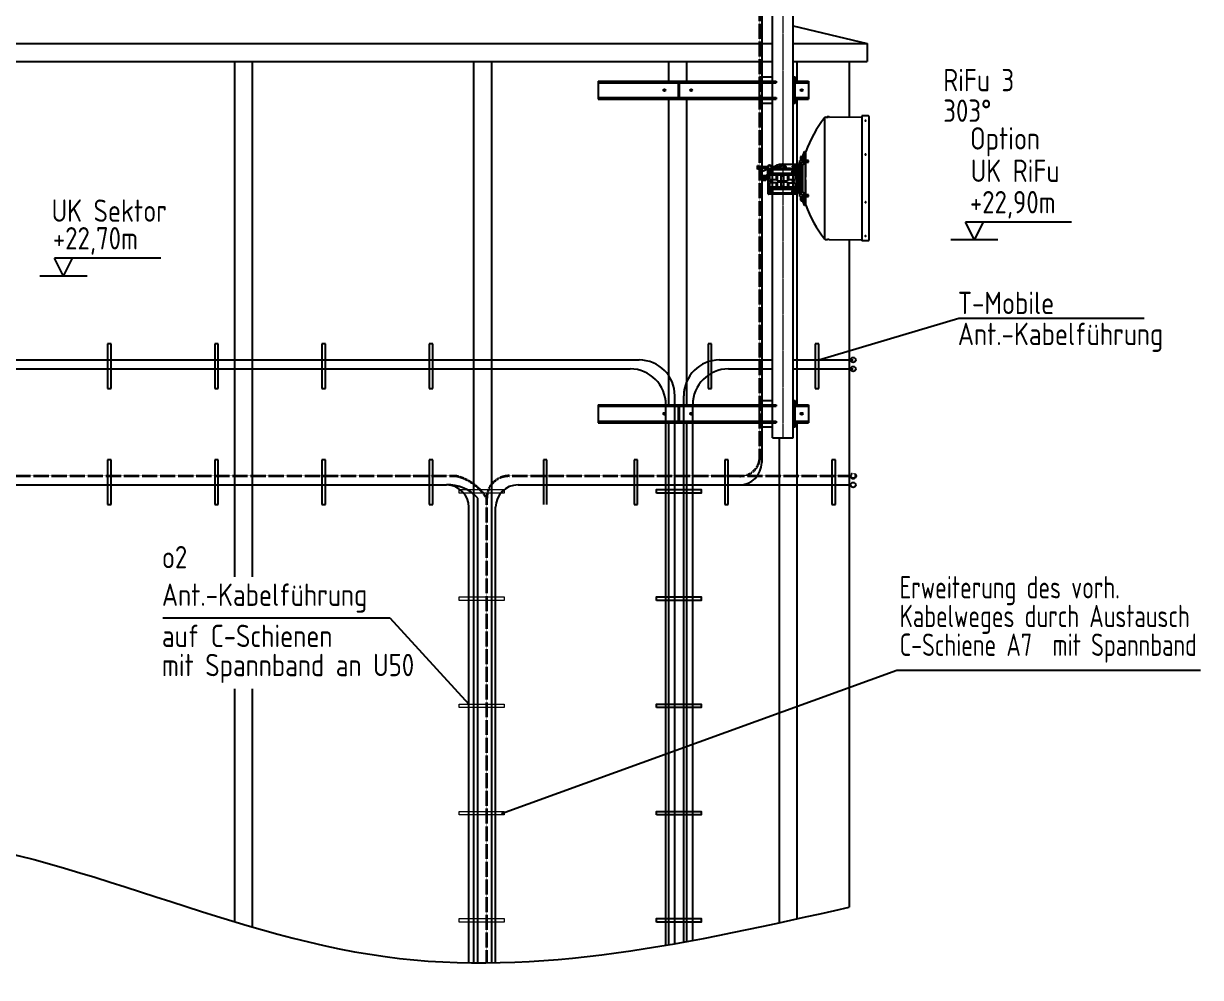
# Model space of a CAD drawing. Header units: millimetres. Extents: x -139278 to 641613, y -260926 to 217780.
# Drawn here: x 222704 to 229289, y 24090 to 29425 of the extents above; entities that cross this region are included whole.
import ezdxf
from ezdxf.enums import TextEntityAlignment as Align

# ---------------------------------------------------------------- set-up
doc = ezdxf.new("R2010")
doc.units = ezdxf.units.MM
doc.linetypes.add('ACAD_ISO13W100', pattern=[36, 12, -3, 12, -3, 0, -3, 0, -3])
doc.linetypes.add('MITTE', pattern=[50.8, 31.75, -6.35, 6.35, -6.35])
for name, color, linetype, lineweight in [('00_Legende', 7, 'Continuous', 18), ('10_30_Sektorantenne_MHA', 21, 'Continuous', 25), ('10_31_Kabel_Feeder', 21, 'ACAD_ISO13W100', 35), ('20_30_AntennentraegerAchse', 7, 'MITTE', 18), ('70_T-Mobile', 220, 'Continuous', 25)]:
    doc.layers.add(name, color=color, linetype=linetype, lineweight=lineweight)
doc.styles.add('ISOCP', font='ISOCP', dxfattribs={"width": 0.9})

msp = doc.modelspace()

# ---------------------------------------------------------------- linework, layer by layer
at = {"ltscale": 4}
for p, q in [((226834.383, 29880.773), (226834.383, 26969.292)), ((219736.843, 26844.292), (225070.741, 26844.292)), ((225470.741, 26844.292), (227331.837, 26844.292)), ((225245.741, 24171.311), (225245.741, 26769.292)), ((225195.741, 24171.778), (225195.741, 26719.292)), ((225345.741, 24172.052), (225345.741, 26719.292))]:
    msp.add_line(p, q, dxfattribs=at)
for p, q in [((226895.315, 29102.264), (226895.315, 29737.264)), ((227009.615, 29127.264), (227009.615, 29737.264)), ((227009.615, 29410.956), (227424.118, 29312.264)), ((221826.132, 29312.264), (226895.315, 29312.264)), ((227009.615, 29312.264), (227424.118, 29312.264)), ((227424.118, 29312.264), (227424.118, 29212.264)), ((221826.132, 29212.264), (226895.315, 29212.264)), ((223886.076, 26330.283), (223886.076, 29212.264)), ((223986.076, 26330.283), (223986.076, 29212.264)), ((225224.118, 24171.443), (225224.118, 29212.264)), ((225324.118, 24171.706), (225324.118, 29212.264)), ((226314.9, 29102.264), (226314.9, 29212.264)), ((226414.9, 29102.264), (226414.9, 29212.264)), ((227009.615, 29212.264), (227424.118, 29212.264)), ((227032.888, 29102.264), (227032.888, 29212.264)), ((227324.118, 29212.264), (227324.118, 28902.345)), ((226821.924, 29127.264), (226895.315, 29127.264)), ((226821.924, 29102.264), (226821.924, 29127.264)), ((226895.315, 29102.264), (226895.315, 29127.264)), ((227009.615, 28917.264), (227009.615, 29127.264)), ((227009.615, 29127.264), (227021.491, 29127.264)), ((227021.491, 29102.264), (227021.491, 29127.264)), ((225918.509, 29102.264), (226914.848, 29102.264)), ((225918.509, 29102.264), (225918.509, 29002.264)), ((225918.509, 29093.764), (226914.848, 29093.764)), ((226821.924, 29102.264), (226821.924, 29093.764)), ((226821.924, 29010.764), (226821.924, 29093.764)), ((226885.918, 29102.264), (226885.918, 29093.764)), ((226895.315, 29010.764), (226895.315, 29093.764)), ((226914.848, 29102.264), (226914.848, 29093.764)), ((227009.615, 29102.264), (227095.588, 29102.264)), ((227009.615, 29093.764), (227095.588, 29093.764)), ((227021.491, 29010.764), (227021.491, 29093.764)), ((227039.01, 29102.264), (227039.01, 29093.764)), ((227095.588, 29102.264), (227095.588, 29002.264)), ((225918.509, 29010.764), (226914.848, 29010.764)), ((225918.509, 29002.264), (226914.848, 29002.264)), ((226314.9, 27292.264), (226314.9, 29002.264)), ((226414.9, 27292.264), (226414.9, 29002.264)), ((226821.924, 29010.764), (226821.924, 29002.264)), ((226821.924, 28977.264), (226821.924, 29002.264)), ((226895.315, 28977.264), (226821.924, 28977.264)), ((226885.918, 29010.764), (226885.918, 29002.264)), ((226895.315, 27317.264), (226895.315, 29002.264)), ((226895.315, 28917.264), (226895.315, 29002.264)), ((226914.848, 29010.764), (226914.848, 29002.264)), ((227009.615, 29010.764), (227095.588, 29010.764)), ((227009.615, 29002.264), (227095.588, 29002.264)), ((227009.615, 27317.264), (227009.615, 28977.264)), ((227021.491, 28977.264), (227009.615, 28977.264)), ((227021.491, 28977.264), (227021.491, 29002.264)), ((227032.888, 27292.264), (227032.888, 29002.264)), ((227039.01, 29010.764), (227039.01, 29002.264)), ((228568.129, 28314.195), (227974.452, 28314.195)), ((228074.452, 28314.195), (227974.452, 28314.195)), ((228024.452, 28214.195), (227974.452, 28314.195)), ((228024.452, 28214.195), (228074.452, 28314.195)), ((227324.118, 28214.875), (227324.118, 24483.111)), ((228156.152, 28214.195), (227892.652, 28214.195)), ((225918.509, 27292.264), (226914.848, 27292.264)), ((225918.509, 27292.264), (225918.509, 27192.264)), ((225918.509, 27283.764), (226914.848, 27283.764)), ((226821.924, 27317.264), (226895.315, 27317.264)), ((226821.924, 27292.264), (226821.924, 27317.264)), ((226821.924, 27292.264), (226821.924, 27283.764)), ((226821.924, 27200.764), (226821.924, 27283.764)), ((226885.918, 27292.264), (226885.918, 27283.764)), ((226895.315, 27292.264), (226895.315, 27317.264)), ((226895.315, 27200.764), (226895.315, 27283.764)), ((226914.848, 27292.264), (226914.848, 27283.764)), ((227009.615, 27107.264), (227009.615, 27317.264)), ((227009.615, 27317.264), (227021.491, 27317.264)), ((227009.615, 27292.264), (227095.588, 27292.264)), ((227009.615, 27283.764), (227095.588, 27283.764)), ((227021.491, 27292.264), (227021.491, 27317.264)), ((227021.491, 27200.764), (227021.491, 27283.764)), ((227039.01, 27292.264), (227039.01, 27283.764)), ((227095.588, 27292.264), (227095.588, 27192.264)), ((225918.509, 27200.764), (226914.848, 27200.764)), ((226821.924, 27200.764), (226821.924, 27192.264)), ((226885.918, 27200.764), (226885.918, 27192.264)), ((226914.848, 27200.764), (226914.848, 27192.264)), ((227009.615, 27200.764), (227095.588, 27200.764)), ((227039.01, 27200.764), (227039.01, 27192.264)), ((225918.509, 27192.264), (226914.848, 27192.264)), ((226314.9, 24272.98), (226314.9, 27192.264)), ((226414.9, 24290.756), (226414.9, 27192.264)), ((226821.924, 27167.264), (226821.924, 27192.264)), ((226895.315, 27167.264), (226821.924, 27167.264)), ((226895.315, 27107.264), (226895.315, 27192.264)), ((227009.615, 27192.264), (227095.588, 27192.264)), ((227021.491, 27167.264), (227009.615, 27167.264)), ((227021.491, 27167.264), (227021.491, 27192.264)), ((227032.888, 24417.736), (227032.888, 27192.264)), ((226895.315, 27107.264), (227009.615, 27107.264)), ((226932.888, 24395.752), (226932.888, 27107.264)), ((223194.101, 26984.316), (223174.101, 26984.316)), ((223174.101, 26984.316), (223174.101, 26734.316)), ((223194.101, 26734.316), (223194.101, 26984.316)), ((223794.101, 26984.316), (223774.101, 26984.316)), ((223774.101, 26984.316), (223774.101, 26734.316)), ((223794.101, 26734.316), (223794.101, 26984.316)), ((224374.101, 26984.316), (224374.101, 26734.316)), ((224394.101, 26984.316), (224374.101, 26984.316)), ((224394.101, 26734.316), (224394.101, 26984.316)), ((224994.101, 26984.316), (224974.101, 26984.316)), ((224974.101, 26984.316), (224974.101, 26734.316)), ((224994.101, 26734.316), (224994.101, 26984.316)), ((225612.723, 26984.316), (225612.723, 26734.316)), ((225632.723, 26984.316), (225612.723, 26984.316)), ((225632.723, 26734.316), (225632.723, 26984.316)), ((226120.001, 26984.316), (226120.001, 26734.316)), ((226140.001, 26984.316), (226120.001, 26984.316)), ((226140.001, 26734.316), (226140.001, 26984.316)), ((226647.279, 26984.316), (226627.279, 26984.316)), ((226627.279, 26984.316), (226627.279, 26734.316)), ((226647.279, 26734.316), (226647.279, 26984.316)), ((227227.279, 26984.316), (227227.279, 26734.316)), ((227247.279, 26984.316), (227227.279, 26984.316)), ((227247.279, 26734.316), (227247.279, 26984.316)), ((223174.101, 26734.316), (223194.101, 26734.316)), ((223774.101, 26734.316), (223794.101, 26734.316)), ((224374.101, 26734.316), (224394.101, 26734.316)), ((224974.101, 26734.316), (224994.101, 26734.316)), ((226120.001, 26734.316), (226140.001, 26734.316)), ((226627.279, 26734.316), (226647.279, 26734.316)), ((227227.279, 26734.316), (227247.279, 26734.316)), ((223483.716, 26100.804), (224753.618, 26100.804)), ((224753.618, 26100.804), (225195.741, 25618.568)), ((223886.076, 24401.47), (223886.076, 25704.347)), ((223986.076, 24371.88), (223986.076, 25704.347))]:
    msp.add_line(p, q)
at = {"ltscale": 3}
for p, q in [((227395.333, 28907.61), (227395.333, 28692.167)), ((227431.276, 28907.61), (227395.333, 28907.61)), ((227185.438, 28896.321), (227185.438, 28220.9)), ((227194.916, 28901.111), (227201.833, 28901.177)), ((227200.923, 28901.188), (227200.923, 28901.688)), ((227208.136, 28901.188), (227200.923, 28901.188)), ((227201.973, 28901.176), (227201.973, 28901.188)), ((227211.423, 28903.188), (227202.423, 28903.188)), ((227206.833, 28901.188), (227206.834, 28901.188)), ((227212.922, 28901.283), (227395.333, 28903.026)), ((227212.923, 28901.283), (227212.923, 28901.688)), ((227435.331, 28213.665), (227435.331, 28903.555)), ((227395.333, 28692.167), (227395.333, 28209.61)), ((226810.768, 28628.325), (226811.528, 28629.643)), ((226810.768, 28628.325), (226810.768, 28619.825)), ((226810.768, 28619.825), (226810.768, 28611.325)), ((226810.768, 28611.325), (226811.528, 28610.008)), ((226816.568, 28629.643), (226811.528, 28629.643)), ((226816.568, 28624.738), (226811.528, 28624.738)), ((226816.568, 28614.913), (226811.528, 28614.913)), ((226816.568, 28610.008), (226811.528, 28610.008)), ((226816.568, 28629.643), (226816.568, 28624.738)), ((226816.568, 28627.525), (226817.168, 28627.525)), ((226816.568, 28624.738), (226816.568, 28614.913)), ((226816.568, 28614.913), (226816.568, 28610.008)), ((226816.568, 28612.125), (226817.168, 28612.125)), ((226817.168, 28624.825), (226870.732, 28624.825)), ((226817.168, 28614.825), (226870.732, 28614.825)), ((226834.393, 28594.825), (226834.393, 28574.825)), ((226834.893, 28596.825), (226869.393, 28612.825)), ((226834.893, 28576.825), (226834.893, 28596.825)), ((226866.893, 28614.825), (226866.893, 28611.666)), ((226869.393, 28582.825), (226869.393, 28612.825)), ((226869.393, 28612.825), (226872.428, 28612.825)), ((226869.393, 28582.825), (226869.393, 28472.825)), ((226877.893, 28602.733), (226886.393, 28607.64)), ((226877.893, 28602.733), (226877.893, 28592.918)), ((226886.393, 28588.01), (226877.893, 28592.918)), ((226886.393, 28607.64), (226894.893, 28602.733)), ((226894.893, 28592.918), (226886.393, 28588.01)), ((226888.053, 28624.825), (226931.393, 28624.825)), ((226889.393, 28614.825), (226931.393, 28614.825)), ((226890.218, 28626.075), (226896.734, 28614.789)), ((226894.893, 28602.733), (226894.893, 28592.918)), ((226899.393, 28580.855), (226899.393, 28576.825)), ((226900.893, 28576.825), (226900.893, 28580.847)), ((226931.393, 28627.475), (226932.644, 28629.643)), ((226938.141, 28629.643), (226932.644, 28629.643)), ((226938.141, 28624.734), (226932.644, 28624.734)), ((226938.141, 28614.917), (226932.644, 28614.917)), ((226939.393, 28627.475), (226938.141, 28629.643)), ((226939.393, 28627.475), (226939.393, 28614.825)), ((226939.393, 28627.475), (226939.393, 28614.825)), ((226939.393, 28624.825), (226940.732, 28624.825)), ((226945.393, 28580.826), (226945.393, 28576.825)), ((226949.393, 28637.825), (227046.393, 28637.825)), ((226953.393, 28580.826), (226953.393, 28576.825)), ((226958.053, 28624.825), (226959.393, 28624.825)), ((226959.393, 28627.475), (226960.644, 28629.643)), ((226966.141, 28629.643), (226960.644, 28629.643)), ((226966.141, 28624.734), (226960.644, 28624.734)), ((226966.141, 28614.917), (226960.644, 28614.917)), ((226967.393, 28627.475), (226966.141, 28629.643)), ((226967.393, 28627.475), (226967.393, 28614.825)), ((226967.393, 28627.475), (226967.393, 28614.825)), ((226967.393, 28624.825), (226970.018, 28624.825)), ((226967.393, 28614.825), (226970.018, 28614.825)), ((226970.018, 28624.825), (226970.018, 28619.825)), ((226970.768, 28624.075), (226970.018, 28624.825)), ((226970.018, 28619.825), (226970.018, 28614.825)), ((226970.768, 28615.575), (226970.018, 28614.825)), ((226970.768, 28619.825), (226970.768, 28624.075)), ((226970.768, 28615.575), (226970.768, 28619.825)), ((226997.893, 28576.825), (226997.893, 28580.847)), ((226999.393, 28580.855), (226999.393, 28576.825)), ((227003.893, 28602.733), (227012.393, 28607.64)), ((227003.893, 28602.733), (227003.893, 28592.918)), ((227012.393, 28588.01), (227003.893, 28592.918)), ((227006.393, 28627.825), (227015.824, 28627.825)), ((227006.393, 28620.825), (227006.393, 28627.825)), ((227006.393, 28620.825), (227040.393, 28620.825)), ((227012.393, 28607.64), (227020.893, 28602.733)), ((227020.893, 28592.918), (227012.393, 28588.01)), ((227020.893, 28602.733), (227020.893, 28592.918)), ((227023.667, 28628.825), (227024.132, 28629.725)), ((227024.287, 28629.825), (227046.393, 28629.825)), ((227024.442, 28629.725), (227024.907, 28628.825)), ((227024.907, 28628.825), (227046.393, 28628.825)), ((227029.393, 28612.825), (227026.357, 28612.825)), ((227029.393, 28582.825), (227029.393, 28612.825)), ((227029.393, 28582.825), (227029.393, 28502.825)), ((227032.75, 28627.825), (227040.393, 28627.825)), ((227046.393, 28627.825), (227040.393, 28627.825)), ((227040.393, 28627.825), (227040.393, 28620.825)), ((227040.393, 28620.825), (227040.393, 28485.825)), ((227046.393, 28629.825), (227046.393, 28637.825)), ((227046.393, 28629.725), (227046.393, 28629.825)), ((227046.393, 28629.725), (227046.393, 28628.825)), ((227046.393, 28627.825), (227046.393, 28628.825)), ((227046.393, 28627.825), (227046.393, 28477.825)), ((227046.893, 28612.607), (227046.393, 28612.607)), ((227046.893, 28586.607), (227046.393, 28586.607)), ((227046.893, 28586.607), (227046.893, 28612.607)), ((226834.893, 28576.825), (226834.893, 28572.825)), ((226857.893, 28572.825), (226834.893, 28572.825)), ((226836.393, 28572.825), (226866.893, 28572.825)), ((226840.31, 28559.915), (226847.393, 28564.004)), ((226840.31, 28551.736), (226840.31, 28559.915)), ((226847.393, 28547.647), (226840.31, 28551.736)), ((226847.393, 28564.004), (226854.476, 28559.915)), ((226854.476, 28551.736), (226847.393, 28547.647)), ((226854.476, 28559.915), (226854.476, 28551.736)), ((226869.393, 28576.825), (226861.893, 28576.825)), ((226866.893, 28572.825), (226869.393, 28574.159)), ((226866.893, 28572.825), (226866.893, 28557.825)), ((226914.393, 28576.825), (226878.072, 28576.825)), ((226878.072, 28576.825), (226878.072, 28551.825)), ((226878.072, 28551.825), (226914.393, 28551.825)), ((226914.393, 28533.825), (226878.072, 28533.825)), ((226878.072, 28533.825), (226878.072, 28508.825)), ((226914.393, 28576.825), (226914.393, 28551.825)), ((226914.393, 28533.825), (226914.393, 28508.825)), ((226978.393, 28576.825), (226920.393, 28576.825)), ((226920.393, 28576.825), (226920.393, 28545.825)), ((226920.393, 28545.825), (226945.393, 28545.825)), ((226920.393, 28539.825), (226978.393, 28539.825)), ((226920.393, 28539.825), (226920.393, 28508.825)), ((226942.393, 28545.825), (226942.393, 28570.825)), ((226942.393, 28514.825), (226942.393, 28539.825)), ((226944.393, 28572.825), (226954.393, 28572.825)), ((226954.393, 28512.825), (226944.393, 28512.825)), ((226945.393, 28545.825), (226978.393, 28545.825)), ((226945.393, 28545.825), (226945.393, 28539.825)), ((226946.667, 28509.365), (226946.667, 28512.301)), ((226952.119, 28509.365), (226952.119, 28512.37)), ((226953.393, 28545.825), (226953.393, 28539.825)), ((226956.393, 28570.825), (226956.393, 28545.825)), ((226956.393, 28539.825), (226956.393, 28514.825)), ((226978.393, 28576.825), (226978.393, 28545.825)), ((226978.393, 28539.825), (226978.393, 28508.825)), ((227020.713, 28576.825), (226984.393, 28576.825)), ((226984.393, 28576.825), (226984.393, 28551.825)), ((226984.393, 28551.825), (227020.713, 28551.825)), ((226984.393, 28533.825), (226984.393, 28508.825)), ((226984.393, 28533.825), (227020.713, 28533.825)), ((227014.393, 28545.325), (227017.957, 28545.325)), ((227020.713, 28576.825), (227020.713, 28551.825)), ((227020.713, 28533.825), (227020.713, 28508.825)), ((227031.893, 28569.825), (227031.893, 28557.825)), ((227031.893, 28557.825), (227031.893, 28545.825)), ((227032.893, 28570.825), (227039.393, 28570.825)), ((227032.893, 28544.825), (227039.393, 28544.825)), ((227046.893, 28570.825), (227046.393, 28570.825)), ((227046.893, 28544.825), (227046.393, 28544.825)), ((227046.893, 28529.044), (227046.393, 28529.044)), ((227046.893, 28544.825), (227046.893, 28570.825)), ((227046.893, 28503.044), (227046.893, 28529.044)), ((226869.393, 28472.825), (226872.428, 28472.825)), ((226877.893, 28492.733), (226886.393, 28497.64)), ((226877.893, 28492.733), (226877.893, 28482.918)), ((226886.393, 28478.01), (226877.893, 28482.918)), ((226914.393, 28508.825), (226878.072, 28508.825)), ((226886.393, 28497.64), (226894.893, 28492.733)), ((226894.893, 28482.918), (226886.393, 28478.01)), ((226894.893, 28492.733), (226894.893, 28482.918)), ((226899.393, 28504.796), (226899.393, 28508.825)), ((226900.893, 28508.825), (226900.893, 28504.804)), ((226978.393, 28508.825), (226920.393, 28508.825)), ((226945.393, 28508.825), (226945.393, 28504.825)), ((226953.393, 28508.825), (226953.393, 28504.825)), ((227020.713, 28508.825), (226984.393, 28508.825)), ((226997.893, 28508.825), (226997.893, 28504.804)), ((226999.393, 28504.796), (226999.393, 28508.825)), ((227003.893, 28492.733), (227012.393, 28497.64)), ((227003.893, 28492.733), (227003.893, 28482.918)), ((227012.393, 28478.01), (227003.893, 28482.918)), ((227012.393, 28497.64), (227020.893, 28492.733)), ((227020.893, 28482.918), (227012.393, 28478.01)), ((227020.893, 28492.733), (227020.893, 28482.918)), ((227029.393, 28472.825), (227026.357, 28472.825)), ((227029.393, 28502.825), (227029.393, 28472.825)), ((227039.393, 28484.825), (227029.393, 28484.825)), ((227040.393, 28477.825), (227029.393, 28477.825)), ((227040.393, 28485.825), (227040.393, 28477.825)), ((227040.393, 28477.825), (227046.393, 28477.825)), ((227046.893, 28503.044), (227046.393, 28503.044)), ((227194.916, 28216.11), (227201.833, 28216.044)), ((227211.833, 28215.948), (227395.333, 28214.195)), ((227418.333, 28209.61), (227395.333, 28209.61)), ((227431.276, 28209.61), (227426.333, 28209.61))]:
    msp.add_line(p, q, dxfattribs=at)
at = {"linetype": 'Continuous', "ltscale": 3}
for p, q in [((227045.893, 28648.567), (227046.893, 28648.567)), ((227045.893, 28648.439), (227046.893, 28648.439)), ((227045.893, 28647.605), (227045.893, 28648.439)), ((227045.893, 28647.605), (227046.893, 28647.605)), ((227045.893, 28646.131), (227045.893, 28647.605)), ((227045.893, 28646.131), (227046.893, 28646.131)), ((227045.893, 28645.682), (227045.893, 28646.131)), ((227045.893, 28645.682), (227046.893, 28645.682)), ((227045.893, 28644.208), (227045.893, 28645.682)), ((227045.893, 28644.208), (227046.893, 28644.208)), ((227045.893, 28643.311), (227045.893, 28644.208)), ((227046.893, 28657.825), (227086.893, 28657.825)), ((227046.893, 28457.825), (227046.893, 28657.825)), ((227051.393, 28678.825), (227051.393, 28657.825)), ((227054.393, 28681.825), (227064.705, 28681.825)), ((227056.893, 28649.825), (227086.893, 28649.825)), ((227056.893, 28465.825), (227056.893, 28649.825)), ((227064.705, 28681.825), (227066.695, 28691.325)), ((227064.705, 28657.825), (227064.705, 28681.825)), ((227076.893, 28649.825), (227064.893, 28631.825)), ((227066.695, 28657.825), (227066.695, 28691.325)), ((227066.695, 28691.325), (227067.984, 28691.325)), ((227067.984, 28691.325), (227073.393, 28708.325)), ((227067.984, 28657.825), (227067.984, 28691.325)), ((227073.393, 28657.825), (227073.393, 28708.325)), ((227073.393, 28708.325), (227078.769, 28708.325)), ((227078.769, 28708.138), (227078.769, 28708.325)), ((227078.769, 28708.138), (227081.393, 28708.138)), ((227079.893, 28465.825), (227079.893, 28649.825)), ((227081.393, 28657.825), (227081.393, 28708.138)), ((227081.393, 28565.325), (227081.393, 28649.825)), ((227096.893, 28657.825), (227086.893, 28657.825)), ((227086.893, 28649.825), (227096.893, 28649.825)), ((227096.893, 28649.825), (227096.893, 28657.825)), ((226817.168, 28612.125), (226817.168, 28627.525)), ((226872.428, 28581.861), (226872.428, 28613.79)), ((226872.429, 28613.79), (226872.428, 28613.79)), ((226872.429, 28581.861), (226872.428, 28581.861)), ((226873.428, 28614.79), (226896.714, 28614.79)), ((226873.428, 28614.789), (226873.428, 28614.79)), ((226873.428, 28580.861), (226873.428, 28580.862)), ((226896.714, 28580.861), (226873.428, 28580.861)), ((226896.714, 28614.79), (226896.714, 28614.789)), ((226896.714, 28580.862), (226896.714, 28580.861)), ((226896.717, 28607.738), (227002.068, 28607.738)), ((226896.717, 28587.913), (227002.068, 28587.913)), ((226995.668, 28580.826), (226903.112, 28580.826)), ((226903.117, 28614.825), (226995.673, 28614.825)), ((226931.393, 28614.825), (226931.393, 28627.475)), ((226959.393, 28614.825), (226959.393, 28627.475)), ((227002.071, 28614.79), (227025.357, 28614.79)), ((227002.071, 28614.79), (227002.071, 28614.789)), ((227002.071, 28580.862), (227002.071, 28580.861)), ((227025.357, 28580.861), (227002.071, 28580.861)), ((227025.357, 28614.79), (227025.357, 28614.789)), ((227025.357, 28580.862), (227025.357, 28580.861)), ((227026.357, 28613.79), (227026.356, 28613.79)), ((227026.357, 28581.861), (227026.356, 28581.861)), ((227026.357, 28613.79), (227026.357, 28581.861)), ((227045.893, 28643.311), (227046.893, 28643.311)), ((227064.893, 28483.825), (227064.893, 28631.825)), ((226837.393, 28547.825), (226837.393, 28572.825)), ((226837.393, 28547.825), (226857.393, 28547.825)), ((226857.393, 28572.825), (226857.393, 28547.825)), ((227031.893, 28567.005), (227031.893, 28548.645)), ((227081.393, 28565.325), (227079.893, 28565.325)), ((227079.893, 28550.325), (227081.393, 28550.325)), ((227081.393, 28465.825), (227081.393, 28550.325)), ((226872.428, 28471.861), (226872.428, 28503.79)), ((226872.429, 28503.79), (226872.428, 28503.79)), ((226872.429, 28471.861), (226872.428, 28471.861)), ((226873.428, 28504.79), (226896.714, 28504.79)), ((226873.428, 28504.789), (226873.428, 28504.79)), ((226873.428, 28470.861), (226873.428, 28470.862)), ((226896.714, 28470.861), (226873.428, 28470.861)), ((226896.714, 28504.79), (226896.714, 28504.789)), ((226896.714, 28470.862), (226896.714, 28470.861)), ((226896.717, 28497.738), (227002.068, 28497.738)), ((226896.717, 28477.913), (227002.068, 28477.913)), ((226995.668, 28470.826), (226903.112, 28470.826)), ((226903.117, 28504.825), (226995.673, 28504.825)), ((227002.071, 28504.79), (227002.071, 28504.789)), ((227002.071, 28504.79), (227025.357, 28504.79)), ((227002.071, 28470.862), (227002.071, 28470.861)), ((227025.357, 28470.861), (227002.071, 28470.861)), ((227025.357, 28504.79), (227025.357, 28504.789)), ((227025.357, 28470.862), (227025.357, 28470.861)), ((227026.357, 28503.79), (227026.356, 28503.79)), ((227026.357, 28471.861), (227026.356, 28471.861)), ((227026.357, 28503.79), (227026.357, 28471.861)), ((227045.893, 28475.315), (227046.893, 28475.315)), ((227045.893, 28473.553), (227045.893, 28475.315)), ((227045.893, 28473.553), (227046.893, 28473.553)), ((227045.893, 28471.918), (227045.893, 28473.553)), ((227045.893, 28472.943), (227045.893, 28473.007)), ((227045.893, 28472.366), (227046.893, 28472.366)), ((227045.893, 28471.213), (227045.893, 28472.366)), ((227045.893, 28471.213), (227046.893, 28471.213)), ((227045.893, 28470.059), (227045.893, 28471.213)), ((227045.893, 28470.7), (227045.893, 28471.038)), ((227045.893, 28470.059), (227046.893, 28470.059)), ((227046.893, 28457.825), (227086.893, 28457.825)), ((227051.393, 28457.825), (227051.393, 28436.825)), ((227056.893, 28465.825), (227086.893, 28465.825)), ((227064.705, 28433.825), (227064.705, 28457.825)), ((227064.893, 28483.825), (227076.893, 28465.825)), ((227066.695, 28424.325), (227066.695, 28457.825)), ((227067.984, 28424.325), (227067.984, 28457.825)), ((227073.393, 28407.325), (227073.393, 28457.825)), ((227081.393, 28407.512), (227081.393, 28457.825)), ((227096.893, 28465.825), (227086.893, 28465.825)), ((227086.893, 28457.825), (227096.893, 28457.825)), ((227096.893, 28457.825), (227096.893, 28465.825)), ((227054.393, 28433.825), (227064.705, 28433.825)), ((227066.695, 28424.325), (227064.705, 28433.825)), ((227067.984, 28424.325), (227066.695, 28424.325)), ((227073.393, 28407.325), (227067.984, 28424.325)), ((227078.769, 28407.325), (227073.393, 28407.325)), ((227078.769, 28407.325), (227078.769, 28407.512)), ((227081.393, 28407.512), (227078.769, 28407.512))]:
    msp.add_line(p, q, dxfattribs=at)
for points in [[(226374.015, 29092.444), (226367.357, 29092.444), (226367.357, 29012.813), (226374.015, 29012.813)], [(226374.015, 27282.444), (226367.357, 27282.444), (226367.357, 27202.813), (226374.015, 27202.813)]]:
    msp.add_lwpolyline(points, close=True)
at = {"linetype": 'Continuous', "ltscale": 3, "flags": 128}
for points in [[(227071.557, 28691.54), (227071.511, 28691.752), (227071.377, 28691.666), (227071.171, 28691.293), (227070.914, 28690.675), (227070.635, 28689.882), (227070.365, 28689.003), (227070.134, 28688.136), (227069.971, 28687.381), (227069.894, 28686.822), (227069.913, 28686.521), (227070.024, 28686.512), (227070.215, 28686.797), (227070.463, 28687.344), (227070.74, 28688.091), (227071.015, 28688.955), (227071.256, 28689.837), (227071.437, 28690.638), (227071.539, 28691.267), (227071.557, 28691.54)], [(226896.714, 28614.789), (226898.879, 28614.793), (226901.021, 28614.805), (226903.117, 28614.824)], [(226903.117, 28580.827), (226901.021, 28580.846), (226898.879, 28580.858), (226896.714, 28580.862)], [(226903.117, 28580.827), (226903.116, 28580.826), (226903.112, 28580.826)], [(226995.673, 28614.825), (226995.669, 28614.824), (226995.668, 28614.824)], [(226995.668, 28614.824), (226997.764, 28614.805), (226999.906, 28614.793), (227002.071, 28614.789)], [(227002.071, 28580.862), (226999.906, 28580.858), (226997.764, 28580.846), (226995.668, 28580.827)], [(226896.714, 28504.789), (226898.879, 28504.793), (226901.021, 28504.805), (226903.117, 28504.824)], [(226903.117, 28470.827), (226901.021, 28470.846), (226898.879, 28470.858), (226896.714, 28470.862)], [(226903.117, 28470.827), (226903.116, 28470.826), (226903.112, 28470.826)], [(226995.673, 28504.825), (226995.669, 28504.824), (226995.668, 28504.824)], [(226995.668, 28504.824), (226997.764, 28504.805), (226999.906, 28504.793), (227002.071, 28504.789)], [(227002.071, 28470.862), (226999.906, 28470.858), (226997.764, 28470.846), (226995.668, 28470.827)], [(227071.557, 28424.11), (227071.511, 28424.596), (227071.377, 28425.3), (227071.171, 28426.143), (227070.914, 28427.029), (227070.635, 28427.859), (227070.365, 28428.54), (227070.134, 28428.994), (227069.971, 28429.17), (227069.894, 28429.05), (227069.913, 28428.645), (227070.024, 28428.003), (227070.215, 28427.196), (227070.463, 28426.313), (227070.74, 28425.455), (227071.015, 28424.717), (227071.256, 28424.184), (227071.437, 28423.917), (227071.539, 28423.944), (227071.557, 28424.11)]]:
    msp.add_lwpolyline(points, dxfattribs=at)
at = {"ltscale": 3}
msp.add_lwpolyline([(227012.836, 28548.909), (227014.393, 28548.01), (227014.98, 28548.35)], dxfattribs=at)
for centre, radius in [((226289.9, 29052.264), 6), ((226439.9, 29052.264), 6), ((227057.888, 29052.264), 6), ((226289.9, 27242.264), 6), ((226439.9, 27242.264), 6), ((227057.888, 27242.264), 6), ((227346.031, 26844.292), 14.195)]:
    msp.add_circle(centre, radius)
for centre, radius in [((226886.393, 28597.825), 8.5), ((226886.393, 28597.825), 4), ((227012.393, 28597.825), 8.5), ((227012.393, 28597.825), 4), ((226847.393, 28555.825), 7.083), ((226847.393, 28555.825), 3.333), ((226886.393, 28542.825), 6.1), ((227012.393, 28542.825), 6.1), ((226886.393, 28487.825), 8.5), ((226886.393, 28487.825), 4), ((227012.393, 28487.825), 8.5), ((227012.393, 28487.825), 4)]:
    msp.add_circle(centre, radius, dxfattribs=at)
for centre, radius, start, end in [((227431.276, 28903.555), 4.055, 0, 90), ((227708.678, 28484.169), 666.07, 141.7727539, 160.3510842), ((227195.031, 28889.111), 12, 90.5475278, 143.0729922), ((227202.423, 28901.688), 1.5, 90, 180), ((227203.559, 29243.714), 342.542, 269.7112732, 270.5474982), ((227211.423, 28901.688), 1.5, 0, 90), ((227415.594, 28690.463), 2.111, 88.9473139, 153.6285187), ((227415.322, 28690.335), 1.632, 10.6434429, 152.0968246), ((227415.332, 28689.519), 1.679, 35.4938316, 132.6934389), ((227415.672, 28690.463), 2.111, 26.3714813, 91.0526861), ((226836.393, 28594.825), 2, 138.5903779, 180), ((226879.393, 28619.825), 12.5, 30, 156.4218215), ((226879.393, 28619.825), 10, 329.7646536, 225.8573657), ((226886.393, 28597.825), 5.05, 90, 180), ((226886.393, 28597.825), 5.05, 270, 90), ((226949.393, 28557.825), 80, 90, 132.3581699), ((226949.393, 28619.825), 12.5, 203.1226059, 203.5812247), ((226949.393, 28619.825), 12.5, 36.8699011, 143.1301023), ((226949.393, 28619.825), 10, 329.9959701, 210.0040299), ((226949.393, 28619.825), 12.5, 336.4187753, 336.8773941), ((227012.393, 28597.825), 5.05, 90, 180), ((227012.393, 28597.825), 5.05, 270, 90), ((226836.393, 28574.825), 2, 180, 270), ((226847.393, 28555.825), 4.208, 90, 180), ((226847.393, 28555.825), 4.208, 270, 90), ((226857.893, 28574.825), 2, 270, 0), ((226861.893, 28574.825), 2, 90, 180), ((226946.893, 28557.825), 80, 180, 194.3615116), ((226944.393, 28570.825), 2, 90, 180), ((226944.393, 28514.825), 2, 180, 270), ((226954.393, 28570.825), 2, 0, 90), ((226954.393, 28514.825), 2, 270, 0), ((227014.393, 28557.825), 12.5, 239.3263549, 285.4843584), ((227032.893, 28569.825), 1, 90, 180), ((227032.893, 28545.825), 1, 180, 270), ((227039.393, 28571.825), 1, 270, 0), ((227039.393, 28543.825), 1, 0, 90), ((226886.393, 28487.825), 5.05, 90, 180), ((226886.393, 28487.825), 5.05, 270, 90), ((227012.393, 28487.825), 5.05, 90, 180), ((227012.393, 28487.825), 5.05, 270, 90), ((227039.393, 28485.825), 1, 270, 0), ((227708.678, 28633.052), 666.07, 199.6489158, 218.2272461), ((227415.633, 28426.821), 2.174, 207.4241674, 332.5758326), ((227415.313, 28426.878), 1.62, 207.8010465, 270.7285254), ((227415.33, 28427.699), 1.675, 227.3056833, 270.116771), ((227415.361, 28427.649), 1.626, 269.0197732, 325.4421702), ((227415.392, 28426.807), 1.55, 267.834482, 351.7483891), ((227195.031, 28228.109), 12, 216.9270078, 269.4524722), ((227203.559, 27873.387), 342.661, 88.616363, 90.2885814), ((227422.333, 27860.633), 349, 89.3433005, 90.6566995), ((227431.276, 28213.665), 4.055, 270, 0)]:
    msp.add_arc(centre, radius, start, end, dxfattribs=at)
at = {"linetype": 'Continuous', "ltscale": 3}
for centre, radius, start, end in [((227054.393, 28678.825), 3, 90, 180), ((226873.428, 28613.79), 1, 90, 180), ((226873.428, 28581.861), 1, 180, 270), ((227025.357, 28613.79), 1, 0, 90), ((227025.357, 28581.861), 1, 270, 0), ((226873.428, 28503.79), 1, 90, 180), ((226873.428, 28471.861), 1, 180, 270), ((227025.357, 28503.79), 1, 0, 90), ((227025.357, 28471.861), 1, 270, 0), ((227054.393, 28436.825), 3, 180, 270)]:
    msp.add_arc(centre, radius, start, end, dxfattribs=at)
at = {"ltscale": 4}
for centre, radius, start, end in [((226709.383, 26969.292), 125, 270, 0), ((225081.398, 26627.491), 217.062, 40.7886932, 92.8142242), ((225070.741, 26719.292), 125, 0, 90), ((225470.741, 26719.292), 125, 90, 180)]:
    msp.add_arc(centre, radius, start, end, dxfattribs=at)
at = {"ltscale": 3}
for points in [[(227415.633, 28881.842), (227415.765, 28881.842), (227415.901, 28881.837), (227416.173, 28881.817), (227416.308, 28881.802), (227416.566, 28881.761), (227416.69, 28881.736), (227416.92, 28881.678), (227417.025, 28881.645), (227417.211, 28881.574), (227417.299, 28881.534), (227417.453, 28881.447), (227417.52, 28881.4), (227417.627, 28881.302), (227417.668, 28881.25), (227417.721, 28881.147), (227417.733, 28881.095), (227417.733, 28880.994), (227417.721, 28880.941), (227417.668, 28880.837), (227417.627, 28880.786), (227417.52, 28880.686), (227417.453, 28880.638), (227417.299, 28880.55), (227417.211, 28880.509), (227417.025, 28880.437), (227416.92, 28880.403), (227416.69, 28880.343), (227416.566, 28880.317), (227416.308, 28880.276), (227416.173, 28880.26), (227415.901, 28880.24), (227415.765, 28880.235), (227415.501, 28880.235), (227415.365, 28880.24), (227415.094, 28880.26), (227414.959, 28880.276), (227414.7, 28880.317), (227414.576, 28880.343), (227414.347, 28880.403), (227414.242, 28880.437), (227414.055, 28880.509), (227413.968, 28880.55), (227413.813, 28880.638), (227413.747, 28880.686), (227413.64, 28880.786), (227413.599, 28880.837), (227413.546, 28880.941), (227413.533, 28880.994), (227413.533, 28881.095), (227413.546, 28881.147), (227413.599, 28881.25), (227413.64, 28881.302), (227413.747, 28881.4), (227413.813, 28881.447), (227413.968, 28881.534), (227414.055, 28881.574), (227414.242, 28881.645), (227414.347, 28881.678), (227414.576, 28881.736), (227414.7, 28881.761), (227414.959, 28881.802), (227415.094, 28881.817), (227415.365, 28881.837), (227415.501, 28881.842), (227415.633, 28881.842)], [(227415.633, 28694.104), (227415.765, 28694.104), (227415.901, 28694.093), (227416.173, 28694.044), (227416.308, 28694.006), (227416.566, 28693.908), (227416.69, 28693.846), (227416.92, 28693.704), (227417.025, 28693.623), (227417.211, 28693.451), (227417.299, 28693.354), (227417.453, 28693.143), (227417.52, 28693.028), (227417.627, 28692.789), (227417.668, 28692.665), (227417.721, 28692.414), (227417.733, 28692.288), (227417.733, 28692.045), (227417.721, 28691.919), (227417.668, 28691.668), (227417.627, 28691.543), (227417.52, 28691.304), (227417.453, 28691.19), (227417.299, 28690.977), (227417.211, 28690.88), (227417.025, 28690.707), (227416.92, 28690.626), (227416.69, 28690.484), (227416.566, 28690.422), (227416.308, 28690.323), (227416.173, 28690.285), (227415.901, 28690.236), (227415.765, 28690.224), (227415.501, 28690.224), (227415.365, 28690.236), (227415.094, 28690.285), (227414.959, 28690.323), (227414.7, 28690.422), (227414.576, 28690.484), (227414.347, 28690.626), (227414.242, 28690.707), (227414.055, 28690.88), (227413.968, 28690.977), (227413.813, 28691.19), (227413.747, 28691.304), (227413.64, 28691.543), (227413.599, 28691.668), (227413.546, 28691.919), (227413.533, 28692.045), (227413.533, 28692.288), (227413.546, 28692.414), (227413.599, 28692.665), (227413.64, 28692.789), (227413.747, 28693.028), (227413.813, 28693.143), (227413.968, 28693.354), (227414.055, 28693.451), (227414.242, 28693.623), (227414.347, 28693.704), (227414.576, 28693.846), (227414.7, 28693.908), (227414.959, 28694.006), (227415.094, 28694.044), (227415.365, 28694.093), (227415.501, 28694.104), (227415.633, 28694.104)], [(227415.633, 28426.996), (227415.765, 28426.996), (227415.901, 28426.985), (227416.173, 28426.935), (227416.308, 28426.898), (227416.566, 28426.799), (227416.69, 28426.737), (227416.92, 28426.594), (227417.025, 28426.513), (227417.211, 28426.34), (227417.299, 28426.243), (227417.453, 28426.031), (227417.52, 28425.916), (227417.627, 28425.677), (227417.668, 28425.552), (227417.721, 28425.301), (227417.733, 28425.175), (227417.733, 28424.932), (227417.721, 28424.806), (227417.668, 28424.555), (227417.627, 28424.431), (227417.52, 28424.192), (227417.453, 28424.078), (227417.299, 28423.866), (227417.211, 28423.769), (227417.025, 28423.597), (227416.92, 28423.516), (227416.69, 28423.374), (227416.566, 28423.313), (227416.308, 28423.214), (227416.173, 28423.177), (227415.901, 28423.128), (227415.765, 28423.116), (227415.501, 28423.116), (227415.365, 28423.128), (227415.094, 28423.177), (227414.959, 28423.214), (227414.7, 28423.313), (227414.576, 28423.374), (227414.347, 28423.516), (227414.242, 28423.597), (227414.055, 28423.769), (227413.968, 28423.866), (227413.813, 28424.078), (227413.747, 28424.192), (227413.64, 28424.431), (227413.599, 28424.555), (227413.546, 28424.806), (227413.533, 28424.932), (227413.533, 28425.175), (227413.546, 28425.301), (227413.599, 28425.552), (227413.64, 28425.677), (227413.747, 28425.916), (227413.813, 28426.031), (227413.968, 28426.243), (227414.055, 28426.34), (227414.242, 28426.513), (227414.347, 28426.594), (227414.576, 28426.737), (227414.7, 28426.799), (227414.959, 28426.898), (227415.094, 28426.935), (227415.365, 28426.985), (227415.501, 28426.996), (227415.633, 28426.996)], [(227415.633, 28236.986), (227415.765, 28236.986), (227415.901, 28236.981), (227416.173, 28236.96), (227416.308, 28236.944), (227416.566, 28236.903), (227416.69, 28236.877), (227416.92, 28236.817), (227417.025, 28236.783), (227417.211, 28236.711), (227417.299, 28236.671), (227417.453, 28236.582), (227417.52, 28236.534), (227417.627, 28236.435), (227417.668, 28236.383), (227417.721, 28236.279), (227417.733, 28236.227), (227417.733, 28236.126), (227417.721, 28236.074), (227417.668, 28235.97), (227417.627, 28235.919), (227417.52, 28235.82), (227417.453, 28235.773), (227417.299, 28235.686), (227417.211, 28235.646), (227417.025, 28235.576), (227416.92, 28235.542), (227416.69, 28235.484), (227416.566, 28235.459), (227416.308, 28235.419), (227416.173, 28235.403), (227415.901, 28235.383), (227415.765, 28235.378), (227415.501, 28235.378), (227415.365, 28235.383), (227415.094, 28235.403), (227414.959, 28235.419), (227414.7, 28235.459), (227414.576, 28235.484), (227414.347, 28235.542), (227414.242, 28235.576), (227414.055, 28235.646), (227413.968, 28235.686), (227413.813, 28235.773), (227413.747, 28235.82), (227413.64, 28235.919), (227413.599, 28235.97), (227413.546, 28236.074), (227413.533, 28236.126), (227413.533, 28236.227), (227413.546, 28236.279), (227413.599, 28236.383), (227413.64, 28236.435), (227413.747, 28236.534), (227413.813, 28236.582), (227413.968, 28236.671), (227414.055, 28236.711), (227414.242, 28236.783), (227414.347, 28236.817), (227414.576, 28236.877), (227414.7, 28236.903), (227414.959, 28236.944), (227415.094, 28236.96), (227415.365, 28236.981), (227415.501, 28236.986), (227415.633, 28236.986)]]:
    msp.add_open_spline(points, degree=3, knots=[0, 0, 0, 0, 0.39552206, 0.39552206, 0.79104411, 0.79104411, 1.18656617, 1.18656617, 1.58208822, 1.58208822, 1.97761028, 1.97761028, 2.37313233, 2.37313233, 2.76865439, 2.76865439, 3.16417645, 3.16417645, 3.5596985, 3.5596985, 3.95522056, 3.95522056, 4.35074261, 4.35074261, 4.74626467, 4.74626467, 5.14178673, 5.14178673, 5.53730878, 5.53730878, 5.93283084, 5.93283084, 6.32835289, 6.32835289, 6.72387495, 6.72387495, 7.119397, 7.119397, 7.51491906, 7.51491906, 7.91044112, 7.91044112, 8.30596317, 8.30596317, 8.70148523, 8.70148523, 9.09700728, 9.09700728, 9.49252934, 9.49252934, 9.88805139, 9.88805139, 10.28357345, 10.28357345, 10.67909551, 10.67909551, 11.07461756, 11.07461756, 11.47013962, 11.47013962, 11.86566167, 11.86566167, 12.26118373, 12.26118373, 12.65670578, 12.65670578, 12.65670578, 12.65670578], dxfattribs=at)
for points, weights, degree in [([(226810.768, 28619.825), (226810.768, 28622.105), (226811.528, 28624.738)], [1, 1.0380269746, 1], 2), ([(226811.528, 28614.913), (226810.768, 28617.546), (226810.768, 28619.825)], [1, 1.0380269746, 1], 2), ([(226811.528, 28624.738), (226810.112, 28627.19), (226811.528, 28629.643)], [1, 1.15455095302, 1], 2), ([(226811.528, 28610.008), (226810.112, 28612.46), (226811.528, 28614.913)], [1, 1.15455095302, 1], 2), ([(226932.644, 28629.643), (226931.227, 28627.189), (226932.644, 28624.734)], [1, 1.15470053838, 1], 2), ([(226932.644, 28624.734), (226931.227, 28619.825), (226932.644, 28614.917)], [1, 1.15470053838, 1], 2), ([(226932.644, 28614.917), (226932.617, 28614.87), (226932.592, 28614.825)], [1, 1.00252508849, 1.00496774583], 2), ([(226938.141, 28624.734), (226939.558, 28627.189), (226938.141, 28629.643)], [1, 1.15470053838, 1], 2), ([(226938.141, 28614.917), (226939.558, 28619.825), (226938.141, 28624.734)], [1, 1.15470053838, 1], 2), ([(226938.193, 28614.825), (226938.168, 28614.87), (226938.141, 28614.917)], [1.00496774583, 1.00252508849, 1], 2), ([(226960.644, 28629.643), (226959.227, 28627.189), (226960.644, 28624.734)], [1, 1.15470053838, 1], 2), ([(226960.644, 28624.734), (226959.227, 28619.825), (226960.644, 28614.917)], [1, 1.15470053838, 1], 2), ([(226960.644, 28614.917), (226960.617, 28614.87), (226960.592, 28614.825)], [1, 1.00252508849, 1.00496774583], 2), ([(226966.141, 28624.734), (226967.558, 28627.189), (226966.141, 28629.643)], [1, 1.15470053838, 1], 2), ([(226966.141, 28614.917), (226967.558, 28619.825), (226966.141, 28624.734)], [1, 1.15470053838, 1], 2), ([(226966.193, 28614.825), (226966.168, 28614.87), (226966.141, 28614.917)], [1.00496774583, 1.00252508849, 1], 2), ([(227015.824, 28627.825), (227018.405, 28628.446), (227021.028, 28628.78), (227023.667, 28628.825)], [1, 0.996788858896, 0.996788858896, 1], 3), ([(227024.132, 28629.725), (227024.21, 28629.875), (227024.365, 28629.875), (227024.442, 28629.725)], [1, 0.666666666667, 0.666666666667, 1], 3), ([(227024.907, 28628.825), (227027.547, 28628.78), (227030.17, 28628.446), (227032.75, 28627.825)], [1, 0.996788858896, 0.996788858896, 1], 3)]:
    msp.add_rational_spline(points, weights, degree=degree, dxfattribs=at)
at = {"ltscale": 5}
msp.add_spline([(219124.118, 24163.53), (222000.283, 24887.913), (224728.206, 24206.141), (227324.118, 24483.111)], degree=3, dxfattribs=at)
at = {"layer": '00_Legende', "color": 5}
for points in [[(225142.434, 26798.568), (225142.434, 26818.568), (225392.434, 26818.568), (225392.434, 26798.568)], [(225142.434, 26198.568), (225142.434, 26218.568), (225392.434, 26218.568), (225392.434, 26198.568)], [(225142.434, 25598.568), (225142.434, 25618.568), (225392.434, 25618.568), (225392.434, 25598.568)], [(225142.434, 24998.568), (225142.434, 25018.568), (225392.434, 25018.568), (225392.434, 24998.568)], [(225142.434, 24398.568), (225142.434, 24418.568), (225392.434, 24418.568), (225392.434, 24398.568)]]:
    msp.add_lwpolyline(points, close=True, dxfattribs=at)
at = {"layer": '10_30_Sektorantenne_MHA'}
for p, q in [((225378.08, 25006.858), (227590.806, 25808.715)), ((227590.806, 25808.715), (229289.068, 25808.715))]:
    msp.add_line(p, q, dxfattribs=at)
at = {"layer": '10_31_Kabel_Feeder', "color": 5, "ltscale": 0.1}
for p, q in [((226822.703, 29761.423), (226822.703, 27019.292)), ((219736.843, 26894.292), (225120.741, 26894.292)), ((225420.741, 26894.292), (227331.837, 26894.292)), ((225295.741, 24171.407), (225295.741, 26769.292))]:
    msp.add_line(p, q, dxfattribs=at)
msp.add_circle((227346.031, 26894.292), 14.195, dxfattribs=at)
for centre, radius, start, end in [((226716.768, 27001.462), 107.425, 266.0579208, 9.5537241), ((225061.581, 26626.469), 274.279, 31.3806442, 77.5440002), ((225420.741, 26769.292), 125, 90, 180)]:
    msp.add_arc(centre, radius, start, end, dxfattribs=at)
at = {"layer": '20_30_AntennentraegerAchse', "ltscale": 0.1}
msp.add_line((226952.465, 29757.264), (226952.465, 27107.264), dxfattribs=at)
at = {"layer": '70_T-Mobile'}
for p, q in [((223471.837, 28112.264), (222878.16, 28112.264)), ((222978.16, 28112.264), (222878.16, 28112.264)), ((222928.16, 28012.264), (222878.16, 28112.264)), ((222928.16, 28012.264), (222978.16, 28112.264)), ((223059.86, 28012.264), (222796.36, 28012.264)), ((227936.901, 27776.672), (228974.058, 27776.672)), ((223194.101, 27633.127), (223174.101, 27633.127)), ((223174.101, 27633.127), (223174.101, 27383.127)), ((223194.101, 27383.127), (223194.101, 27633.127)), ((223794.101, 27633.127), (223774.101, 27633.127)), ((223774.101, 27633.127), (223774.101, 27383.127)), ((223794.101, 27383.127), (223794.101, 27633.127)), ((224374.101, 27633.127), (224374.101, 27383.127)), ((224394.101, 27633.127), (224374.101, 27633.127)), ((224394.101, 27383.127), (224394.101, 27633.127)), ((224994.101, 27633.127), (224974.101, 27633.127)), ((224974.101, 27633.127), (224974.101, 27383.127)), ((224994.101, 27383.127), (224994.101, 27633.127)), ((226554.289, 27633.127), (226534.289, 27633.127)), ((227154.289, 27633.127), (227134.289, 27633.127)), ((223174.101, 27383.127), (223194.101, 27383.127)), ((223774.101, 27383.127), (223794.101, 27383.127)), ((224374.101, 27383.127), (224394.101, 27383.127)), ((224974.101, 27383.127), (224994.101, 27383.127)), ((227134.289, 27383.127), (227154.289, 27383.127))]:
    msp.add_line(p, q, dxfattribs=at)
at = {"layer": '70_T-Mobile', "ltscale": 4}
for p, q in [((227154.289, 27543.102), (227936.901, 27776.672)), ((226534.289, 27633.127), (226534.289, 27383.127)), ((226554.289, 27383.127), (226554.289, 27633.127)), ((227134.289, 27633.127), (227134.289, 27383.127)), ((227154.289, 27383.127), (227154.289, 27633.127)), ((221898.593, 27543.102), (226148.285, 27543.102)), ((226598.285, 27543.102), (226895.315, 27543.102)), ((227009.615, 27543.102), (227346.031, 27543.102)), ((221898.593, 27493.102), (226098.285, 27493.102)), ((226648.285, 27493.102), (226895.315, 27493.102)), ((227009.615, 27493.102), (227346.031, 27493.102)), ((226348.316, 24278.807), (226348.285, 27343.102)), ((226398.316, 24287.739), (226398.285, 27343.102)), ((226534.289, 27383.127), (226554.289, 27383.127)), ((226298.316, 24270.132), (226298.285, 27293.102)), ((226448.316, 24296.914), (226448.285, 27293.102))]:
    msp.add_line(p, q, dxfattribs=at)
at = {"layer": '70_T-Mobile'}
for points in [[(226245.177, 26798.568), (226245.177, 26818.568), (226495.177, 26818.568), (226495.177, 26798.568)], [(226245.177, 26198.568), (226245.177, 26218.568), (226495.177, 26218.568), (226495.177, 26198.568)], [(226245.177, 25598.568), (226245.177, 25618.568), (226495.177, 25618.568), (226495.177, 25598.568)], [(226245.177, 24998.568), (226245.177, 25018.568), (226495.177, 25018.568), (226495.177, 24998.568)], [(226245.177, 24398.568), (226245.177, 24418.568), (226495.177, 24418.568), (226495.177, 24398.568)]]:
    msp.add_lwpolyline(points, close=True, dxfattribs=at)
at = {"layer": '70_T-Mobile', "ltscale": 4}
for centre in [(227346.031, 27543.102), (227346.031, 27493.102)]:
    msp.add_circle(centre, 14.195, dxfattribs=at)
for centre, start, end in [((226148.285, 27343.102), 0, 90), ((226598.285, 27343.102), 90, 180), ((226098.285, 27293.102), 0, 90), ((226648.285, 27293.102), 90, 180)]:
    msp.add_arc(centre, 200, start, end, dxfattribs=at)

# ---------------------------------------------------------------- texts
at = {"style": 'ISOCP', "width": 0.9}
for s, p in [('RiFu 3', (227849.881, 29008.313)), ('303°', (227850.103, 28837.154)), ('Option', (227999.874, 28682.275)), ('UK RiFu', (228003.509, 28501.209)), ('+22,90m', (227999.056, 28325.564)), ('o2', (223478.239, 26340.451)), ('Ant.-Kabelführung', (223478.239, 26130.108)), ('auf C-Schienen', (223478.239, 25899.966)), ('mit Spannband an U50', (223478.239, 25736.959))]:
    msp.add_text(s, height=125, dxfattribs=at).set_placement(p, align=Align.BOTTOM_LEFT)
at = {"layer": '10_30_Sektorantenne_MHA', "style": 'ISOCP', "width": 0.8}
for s, p in [('Erweiterung des vorh.', (227605.925, 26209.415)), ('Kabelweges durch Austausch', (227605.925, 26048.69)), ('C-Schiene A7  mit Spannband', (227605.925, 25887.966))]:
    msp.add_text(s, height=125, dxfattribs=at).set_placement(p)
at = {"layer": '70_T-Mobile', "style": 'ISOCP', "width": 0.9}
for s, p in [('UK Sektor', (222861.203, 28278.168)), ('+22,70m', (222868.462, 28123.634)), ('T-Mobile', (227931.425, 27761.967)), ('Ant.-Kabelführung', (227931.425, 27588.635))]:
    msp.add_text(s, height=125, dxfattribs=at).set_placement(p, align=Align.BOTTOM_LEFT)

doc.saveas('drawing.dxf')
